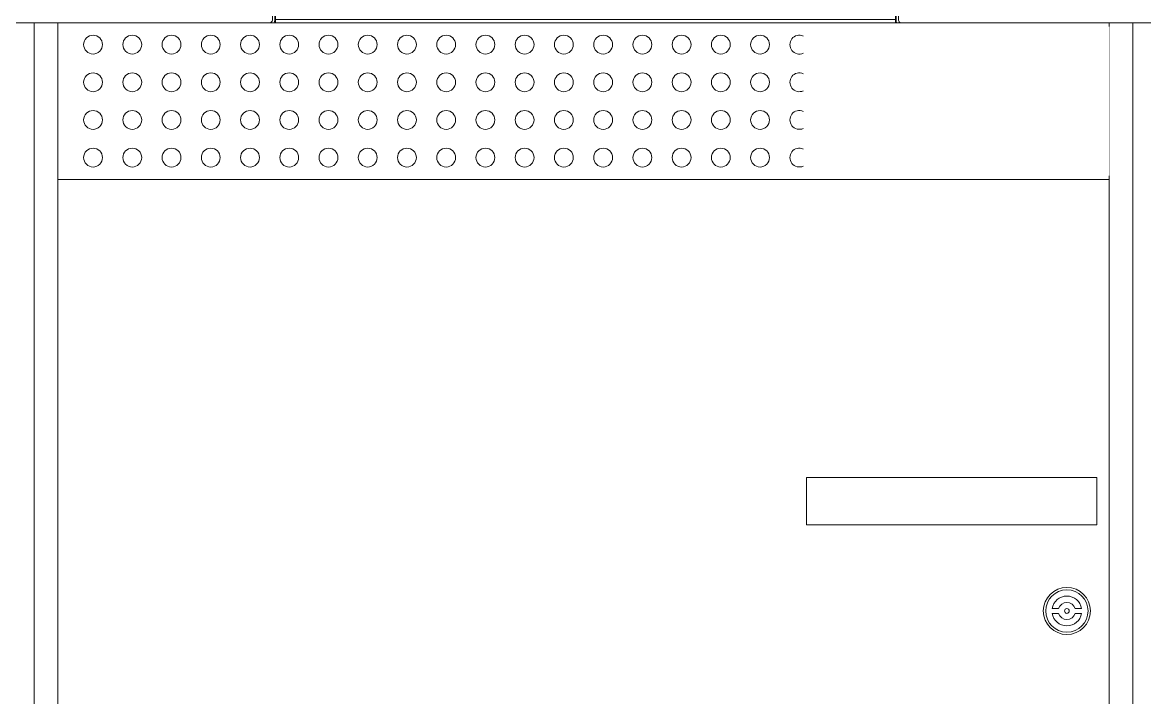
# Model space of a CAD drawing. Header units: millimetres. Extents: x -116965 to 323937, y 291661 to 566926.
# Drawn here: x -40545 to -39830, y 341721 to 342152 of the extents above; entities that cross this region are included whole.
import ezdxf

# ---------------------------------------------------------------- set-up
doc = ezdxf.new("R2010")
doc.units = ezdxf.units.MM
doc.set_wipeout_variables(frame=1)
doc.layers.get('0').update_dxf_attribs({"lineweight": 18})
for name, color, linetype, lineweight in [('hw_Auxiliary', 2, 'Continuous', 13), ('hw_Text', 7, 'Continuous', 13), ('Visible (ISO)', 7, 'Continuous', 50)]:
    doc.layers.add(name, color=color, linetype=linetype, lineweight=lineweight)

# ---------------------------------------------------------------- blocks, each defined once
blk = doc.blocks.new('*U1506')
blk.add_wipeout([(0, -47.5), (0, 47.5), (-195, 47.5), (-195, -47.5)])
blk = doc.blocks.new('*U1481')
blk.add_line((15, 2100), (15, 100))
for points in [[(0, 0), (700, 0), (700, 2200), (0, 2200)], [(15, 2100), (685, 2100), (685, 2200), (15, 2200)]]:
    blk.add_lwpolyline(points, close=True)
for centre in [(37.5, 2186), (62.5, 2186), (87.5, 2186), (112.5, 2186), (137.5, 2186), (162.5, 2186), (187.5, 2186), (212.5, 2186), (237.5, 2186), (262.5, 2186), (287.5, 2186), (312.5, 2186), (337.5, 2186), (362.5, 2186), (387.5, 2186), (412.5, 2186), (437.5, 2186), (462.5, 2186), (37.5, 2162), (62.5, 2162), (87.5, 2162), (112.5, 2162), (137.5, 2162), (162.5, 2162), (187.5, 2162), (212.5, 2162), (237.5, 2162), (262.5, 2162), (287.5, 2162), (312.5, 2162), (337.5, 2162), (362.5, 2162), (387.5, 2162), (412.5, 2162), (437.5, 2162), (462.5, 2162), (37.5, 2138), (62.5, 2138), (87.5, 2138), (112.5, 2138), (137.5, 2138), (162.5, 2138), (187.5, 2138), (212.5, 2138), (237.5, 2138), (262.5, 2138), (287.5, 2138), (312.5, 2138), (337.5, 2138), (362.5, 2138), (387.5, 2138), (412.5, 2138), (437.5, 2138), (462.5, 2138), (37.5, 2114), (62.5, 2114), (87.5, 2114), (112.5, 2114), (137.5, 2114), (162.5, 2114), (187.5, 2114), (212.5, 2114), (237.5, 2114), (262.5, 2114), (287.5, 2114), (312.5, 2114), (337.5, 2114), (362.5, 2114), (387.5, 2114), (412.5, 2114), (437.5, 2114), (462.5, 2114)]:
    blk.add_circle(centre, 6)
at = {"layer": 'hw_Auxiliary'}
blk.add_blockref('*U1506', (685, 2150), dxfattribs=at)
blk.add_line((685, 2100), (685, 100))
for centre in [(487.5, 2186), (487.5, 2162), (487.5, 2138), (487.5, 2114)]:
    blk.add_arc(centre, 6, 65.37568, 294.62432)
blk = doc.blocks.new('*U1573')
blk.add_lwpolyline([(0, 0), (1100, 0), (1100, 2200), (0, 2200)], close=True)
blk = doc.blocks.new('*U1607')
for points in [[(-5.29, 1.5, -0.755929), (5.29, 1.5), (9.38, 1.5, 0.852803), (-9.38, 1.5)], [(-5.29, -1.5, 0.755929), (5.29, -1.5), (9.38, -1.5, -0.852803), (-9.38, -1.5)]]:
    blk.add_lwpolyline(points, format="xyb", close=True)
at = {"color": 2}
blk.add_circle((0, 0), 15, dxfattribs=at)
at = {"color": 3}
blk.add_circle((0, 0), 13.5, dxfattribs=at)
blk.add_circle((0, 0), 1.5)
blk = doc.blocks.new('*U1570')
blk.add_line((0, 0), (0, 2000))
blk.add_lwpolyline([(0, 0), (670, 0), (670, 2000), (0, 2000)])
blk.add_lwpolyline([(477, 1810), (662, 1810), (662, 1780), (477, 1780)], close=True)
at = {"xscale": -1, "rotation": 180}
blk.add_blockref('*U1607', (643, 1725), dxfattribs=at)
blk = doc.blocks.new('SV-F')
at = {"lineweight": 13}
blk.add_line((201, 0), (-201, 0), dxfattribs=at)
at = {"layer": 'Visible (ISO)', "lineweight": 13}
for p, q in [((-251.5, 19.3), (-228.87, 58.5)), ((-228.79, 58.46), (-228.87, 58.5)), ((-228.79, 58.46), (-228.7, 58.41)), ((-227.8, 58.89), (-228.23, 58.13)), ((-227.8, 58.89), (-227.8, 18.55)), ((-226.82, 58.32), (-227.8, 58.89)), ((-226.82, 18.55), (-226.82, 58.32)), ((-226.68, 58.5), (-226.68, 19.3)), ((-226.27, 58.5), (-226.68, 58.5)), ((-226.27, 58.5), (-226.27, 60)), ((-226.27, 60), (226.27, 60)), ((226.27, 60), (226.27, 58.5)), ((226.68, 58.5), (226.27, 58.5)), ((226.68, 58.5), (226.68, 19.3)), ((226.82, 58.32), (227.8, 58.89)), ((226.82, 18.55), (226.82, 58.32)), ((228.23, 58.13), (227.8, 58.89)), ((227.8, 58.89), (227.8, 18.55)), ((228.7, 58.41), (228.79, 58.46)), ((228.87, 58.5), (228.79, 58.46)), ((228.87, 58.5), (251.5, 19.3)), ((-250.87, 18.93), (-251.5, 19.3)), ((-250.87, 18.93), (-250.2, 18.55)), ((-250.2, 18.55), (-227.8, 18.55)), ((-227.8, 18.55), (-226.82, 18.55)), ((-226.68, 19.3), (-226.68, 18.55)), ((-226.68, 19.3), (226.68, 19.3)), ((-226.68, 18.55), (226.68, 18.55)), ((-199.5, 18.55), (-199.5, 1.5)), ((-198, 1.5), (-198, 18.55)), ((-197.5, 4), (-197.5, 18.55)), ((-177, 15.5), (-177, 18.55)), ((-165, 15.5), (-177, 15.5)), ((-165, 18.55), (-165, 15.5)), ((-159, 15.5), (-159, 18.55)), ((-147, 15.5), (-159, 15.5)), ((-147, 18.55), (-147, 15.5)), ((-141, 15.5), (-141, 18.55)), ((-129, 15.5), (-141, 15.5)), ((-129, 18.55), (-129, 15.5)), ((-123, 15.5), (-123, 18.55)), ((-111, 15.5), (-123, 15.5)), ((-111, 18.55), (-111, 15.5)), ((-105, 15.5), (-105, 18.55)), ((-93, 15.5), (-105, 15.5)), ((-93, 18.55), (-93, 15.5)), ((-87, 15.5), (-87, 18.55)), ((-75, 15.5), (-87, 15.5)), ((-75, 18.55), (-75, 15.5)), ((-69, 15.5), (-69, 18.55)), ((-57, 15.5), (-69, 15.5)), ((-57, 18.55), (-57, 15.5)), ((-51, 15.5), (-51, 18.55)), ((-39, 15.5), (-51, 15.5)), ((-39, 18.55), (-39, 15.5)), ((-33, 15.5), (-33, 18.55)), ((-21, 15.5), (-33, 15.5)), ((-21, 18.55), (-21, 15.5)), ((-15, 15.5), (-15, 18.55)), ((-3, 15.5), (-15, 15.5)), ((-3, 18.55), (-3, 15.5)), ((3, 15.5), (3, 18.55)), ((15, 15.5), (3, 15.5)), ((15, 18.55), (15, 15.5)), ((21, 15.5), (21, 18.55)), ((33, 15.5), (21, 15.5)), ((33, 18.55), (33, 15.5)), ((39, 15.5), (39, 18.55)), ((51, 15.5), (39, 15.5)), ((51, 18.55), (51, 15.5)), ((57, 15.5), (57, 18.55)), ((69, 15.5), (57, 15.5)), ((69, 18.55), (69, 15.5)), ((75, 15.5), (75, 18.55)), ((87, 15.5), (75, 15.5)), ((87, 18.55), (87, 15.5)), ((93, 15.5), (93, 18.55)), ((105, 15.5), (93, 15.5)), ((105, 18.55), (105, 15.5)), ((111, 15.5), (111, 18.55)), ((123, 15.5), (111, 15.5)), ((123, 18.55), (123, 15.5)), ((129, 15.5), (129, 18.55)), ((141, 15.5), (129, 15.5)), ((141, 18.55), (141, 15.5)), ((147, 15.5), (147, 18.55)), ((159, 15.5), (147, 15.5)), ((159, 18.55), (159, 15.5)), ((165, 15.5), (165, 18.55)), ((177, 15.5), (165, 15.5)), ((177, 18.55), (177, 15.5)), ((197.5, 18.55), (197.5, 4)), ((198, 1.5), (198, 18.55)), ((199.5, 1.5), (199.5, 18.55)), ((226.68, 19.3), (226.68, 18.55)), ((226.82, 18.55), (227.8, 18.55)), ((227.8, 18.55), (250.2, 18.55)), ((250.87, 18.93), (250.2, 18.55)), ((251.5, 19.3), (250.87, 18.93)), ((-197.5, 2), (-197.5, 4)), ((-197.5, 2), (197.5, 2)), ((-197.5, 2), (-197.5, 0)), ((197.5, 2), (197.5, 4)), ((197.5, 2), (197.5, 0))]:
    blk.add_line(p, q, dxfattribs=at)
for centre, radius, start, end in [((-226.27, 57), 3, 136.32574, 150), ((-226.27, 57), 3, 90, 136.32574), ((-226.27, 57), 1.5, 105.84023, 114.60333), ((226.27, 57), 3, 43.67426, 90), ((226.27, 57), 1.5, 65.39667, 74.15977), ((226.27, 57), 3, 30, 43.67426), ((-201, 1.5), 1.5, 270, 0), ((-201, 1.5), 3, 330, 0), ((201, 1.5), 3, 180, 210), ((201, 1.5), 1.5, 180, 270)]:
    blk.add_arc(centre, radius, start, end, dxfattribs=at)
for points in [[(-228.7, 58.41), (-228.66, 58.38), (-228.61, 58.35), (-228.56, 58.32)], [(-228.56, 58.32), (-228.47, 58.27), (-228.36, 58.21), (-228.23, 58.13)], [(228.56, 58.32), (228.47, 58.27), (228.36, 58.21), (228.23, 58.13)], [(228.7, 58.41), (228.66, 58.38), (228.61, 58.35), (228.56, 58.32)]]:
    blk.add_open_spline(points, degree=3, dxfattribs=at)

msp = doc.modelspace()

# ---------------------------------------------------------------- block references
msp.add_blockref('*U1481', (-41237.949803, 339951.616143))

# ---------------------------------------------------------------- next in the draw order: block references
msp.add_blockref('*U1481', (-40537.949803, 339951.616143))

# ---------------------------------------------------------------- next in the draw order: block references
for name, p in [('SV-F', (-40186.72148, 342151.616143)), ('*U1573', (-39837.949803, 339951.616143))]:
    msp.add_blockref(name, p)
at = {"layer": 'hw_Text'}
msp.add_blockref('*U1570', (-40522.949803, 340051.616143), dxfattribs=at)

doc.saveas('drawing.dxf')
